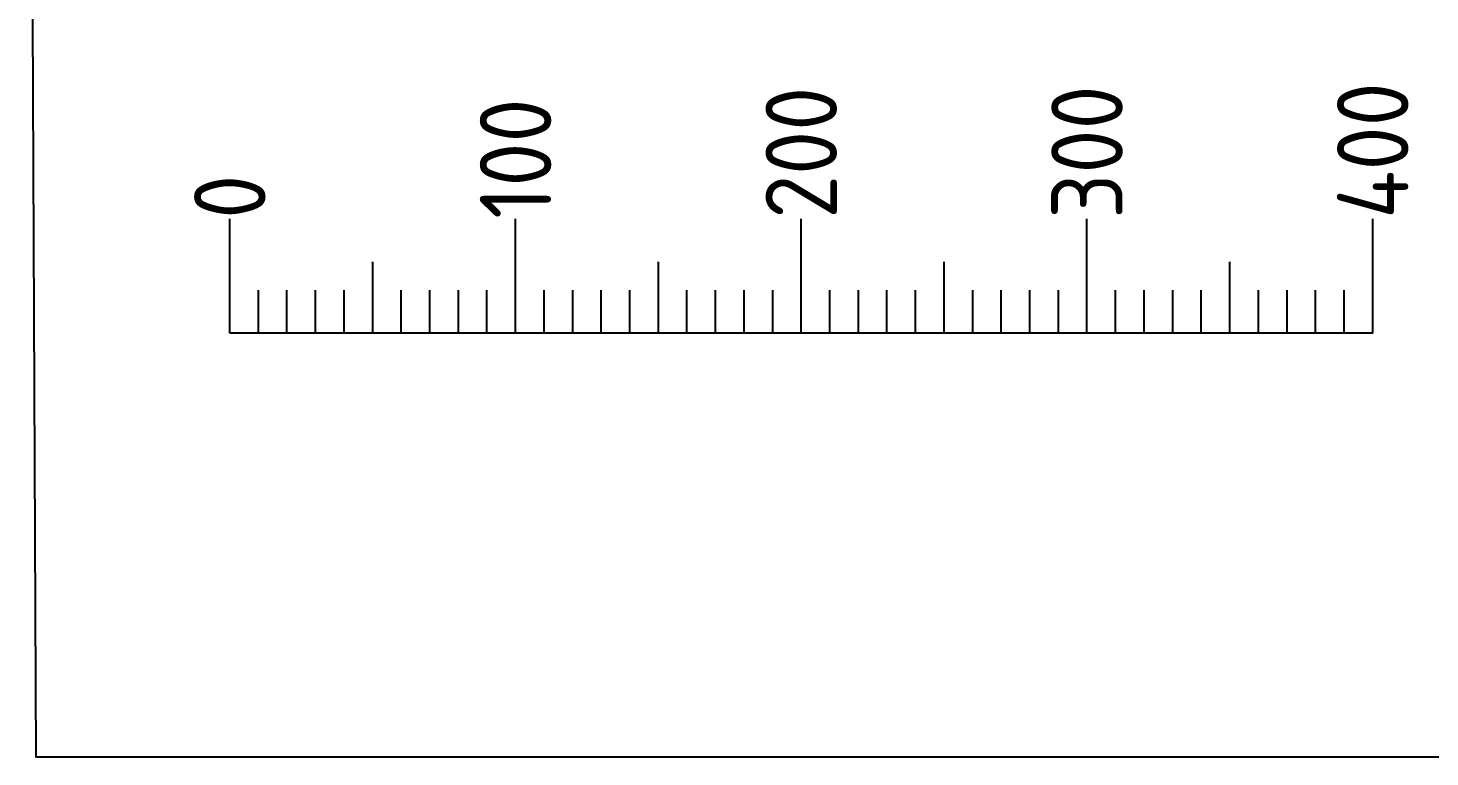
# Model space of a CAD drawing. Header units: millimetres. Extents: x 46697 to 52144, y 25488 to 34806.
# Drawn here: x 49224.9 to 49715.5, y 29307.1 to 29562.1 of the extents above; entities that cross this region are included whole.
import ezdxf
from ezdxf.enums import TextEntityAlignment as Align

# ---------------------------------------------------------------- set-up
doc = ezdxf.new("R2010")
doc.units = ezdxf.units.MM
doc.layers.add('! NO PLOT !', color=7, linetype='Continuous', true_color=0xff75dd, plot=False)
doc.styles.add('PI0', font='isocpeur.ttf', dxfattribs={"width": 0.9})

msp = doc.modelspace()

# ---------------------------------------------------------------- linework, layer by layer
at = {"layer": '! NO PLOT !', "ltscale": 0.25}
msp.add_lwpolyline([(49224.89, 29900.13), (49227.67, 29307.11), (49852.86, 29307.11), (49852.86, 29582.36), (49977.8, 29582.36), (49977.8, 29902.91), (49224.89, 29900.13)], dxfattribs=at)
at = {"color": 7}
for p, q in [((49295.5, 29455.35), (49295.5, 29495.35)), ((49395.5, 29455.35), (49395.5, 29495.35)), ((49495.5, 29455.35), (49495.5, 29495.35)), ((49495.5, 29455.35), (49495.5, 29495.35)), ((49495.5, 29455.35), (49495.5, 29495.35)), ((49495.5, 29455.35), (49495.5, 29495.35)), ((49495.5, 29455.35), (49495.5, 29495.35)), ((49495.5, 29455.35), (49495.5, 29495.35)), ((49495.5, 29455.35), (49495.5, 29495.35)), ((49495.5, 29455.35), (49495.5, 29495.35)), ((49595.5, 29455.35), (49595.5, 29495.35)), ((49695.5, 29455.35), (49695.5, 29495.35)), ((49345.5, 29455.35), (49345.5, 29480.35)), ((49445.5, 29455.35), (49445.5, 29480.35)), ((49545.5, 29455.35), (49545.5, 29480.35)), ((49645.5, 29455.35), (49645.5, 29480.35)), ((49305.5, 29455.35), (49305.5, 29470.35)), ((49315.5, 29455.35), (49315.5, 29470.35)), ((49325.5, 29455.35), (49325.5, 29470.35)), ((49335.5, 29455.35), (49335.5, 29470.35)), ((49355.5, 29455.35), (49355.5, 29470.35)), ((49365.5, 29455.35), (49365.5, 29470.35)), ((49375.5, 29455.35), (49375.5, 29470.35)), ((49385.5, 29455.35), (49385.5, 29470.35)), ((49405.5, 29455.35), (49405.5, 29470.35)), ((49415.5, 29455.35), (49415.5, 29470.35)), ((49425.5, 29455.35), (49425.5, 29470.35)), ((49435.5, 29455.35), (49435.5, 29470.35)), ((49455.5, 29455.35), (49455.5, 29470.35)), ((49465.5, 29455.35), (49465.5, 29470.35)), ((49475.5, 29455.35), (49475.5, 29470.35)), ((49485.5, 29455.35), (49485.5, 29470.35)), ((49505.5, 29455.35), (49505.5, 29470.35)), ((49515.5, 29455.35), (49515.5, 29470.35)), ((49525.5, 29455.35), (49525.5, 29470.35)), ((49535.5, 29455.35), (49535.5, 29470.35)), ((49555.5, 29455.35), (49555.5, 29470.35)), ((49565.5, 29455.35), (49565.5, 29470.35)), ((49575.5, 29455.35), (49575.5, 29470.35)), ((49585.5, 29455.35), (49585.5, 29470.35)), ((49605.5, 29455.35), (49605.5, 29470.35)), ((49615.5, 29455.35), (49615.5, 29470.35)), ((49625.5, 29455.35), (49625.5, 29470.35)), ((49635.5, 29455.35), (49635.5, 29470.35)), ((49655.5, 29455.35), (49655.5, 29470.35)), ((49665.5, 29455.35), (49665.5, 29470.35)), ((49675.5, 29455.35), (49675.5, 29470.35)), ((49685.5, 29455.35), (49685.5, 29470.35)), ((49695.5, 29455.35), (49295.5, 29455.35))]:
    msp.add_line(p, q, dxfattribs=at)

# ---------------------------------------------------------------- texts
at = {"color": 7, "style": 'PI0', "width": 0.9}
for s, p in [('200', (49495.5, 29495.35)), ('300', (49595.5, 29495.35)), ('400', (49695.5, 29495.35)), ('100', (49395.5, 29495.35)), ('0', (49295.5, 29495.35))]:
    msp.add_text(s, height=25, rotation=90, dxfattribs=at).set_placement(p, align=Align.MIDDLE_LEFT)

doc.saveas('drawing.dxf')
